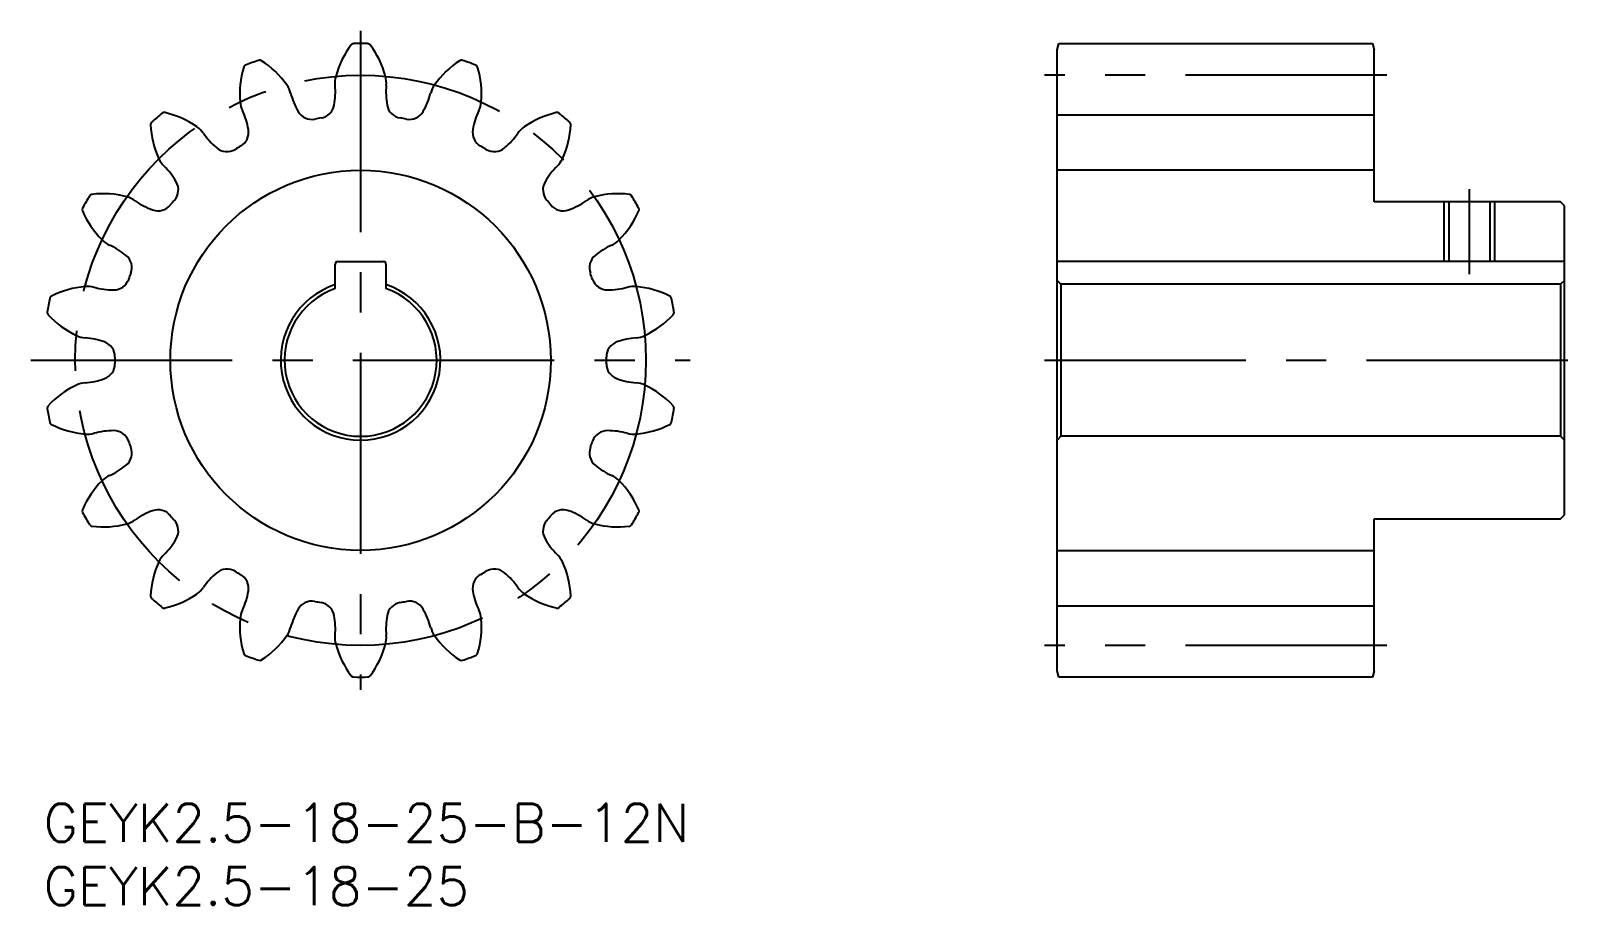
# Model space of a CAD drawing. Extents: x -1 to 121, y -8 to 61.
import ezdxf

# ---------------------------------------------------------------- set-up
doc = ezdxf.new("R2010")
doc.units = 0
doc.header["$LTSCALE"] = 0.5
doc.linetypes.add('CENTER', pattern=[50.8, 31.75, -6.35, 6.35, -6.35])
for name, color, linetype in [('MSM_CENTER', 1, 'CENTER'), ('MSM_CONTINUOUS', 7, 'CONTINUOUS'), ('MSM_NARROW', 5, 'CONTINUOUS'), ('MSM_PART_NUMBER', 7, 'CONTINUOUS')]:
    doc.layers.add(name, color=color, linetype=linetype)
doc.styles.get("Standard").update_dxf_attribs({"font": 'txt.shx', "height": 3, "bigfont": 'bigfont.shx'})

msp = doc.modelspace()

# ---------------------------------------------------------------- linework, layer by layer
at = {"layer": 'MSM_CENTER'}
for p, q in [((25.05, 61), (25.05, 9)), ((105.98, 57.5), (78.98, 57.5)), ((112.48, 48.5), (112.48, 41.8)), ((-0.95, 35), (51.05, 35)), ((78.98, 35), (120.98, 35)), ((105.98, 12.5), (78.98, 12.5))]:
    msp.add_line(p, q, dxfattribs=at)
msp.add_circle((25.05, 35), 22.5, dxfattribs=at)
at = {"layer": 'MSM_CONTINUOUS'}
for p, q in [((79.98, 59.5), (80.11, 60)), ((80.11, 60), (104.85, 60)), ((104.85, 60), (104.98, 59.5)), ((79.98, 10.5), (79.98, 59.5)), ((104.98, 47.5), (104.98, 59.5)), ((79.98, 54.37), (104.98, 54.37)), ((104.98, 50), (79.98, 50)), ((119.68, 47.5), (104.98, 47.5)), ((110.86, 47.5), (110.86, 42.8)), ((114.1, 47.5), (114.1, 42.8)), ((119.98, 47.2), (119.68, 47.5)), ((119.98, 22.8), (119.98, 47.2)), ((23.25, 42.8), (26.85, 42.8)), ((119.98, 42.8), (79.98, 42.8)), ((23.05, 40.66), (23.05, 42.6)), ((27.05, 42.6), (27.05, 40.66)), ((80.28, 41), (79.98, 41.3)), ((119.68, 41), (80.28, 41)), ((80.28, 41), (80.28, 29)), ((119.98, 41.3), (119.68, 41)), ((119.68, 41), (119.68, 29)), ((80.28, 29), (79.98, 28.7)), ((119.68, 29), (80.28, 29)), ((119.98, 28.7), (119.68, 29)), ((104.98, 10.5), (104.98, 22.5)), ((104.98, 22.5), (119.68, 22.5)), ((119.68, 22.5), (119.98, 22.8)), ((79.98, 20), (104.98, 20)), ((79.98, 15.62), (104.98, 15.62)), ((80.11, 10), (79.98, 10.5)), ((104.85, 10), (80.11, 10)), ((104.98, 10.5), (104.85, 10))]:
    msp.add_line(p, q, dxfattribs=at)
msp.add_circle((25.05, 35), 15, dxfattribs=at)
for centre, radius, start, end in [((30.05, 55.55), 7.2, 142.8924, 165), ((24.5, 59.74), 0.25, 91.2711, 142.8925), ((25.05, 35), 25, 88.729, 91.271), ((25.6, 59.74), 0.25, 37.1076, 88.729), ((20.06, 55.55), 7.2, 15, 37.1076), ((25.05, 35), 25, 108.729, 111.271), ((17.11, 58.44), 0.25, 57.1076, 108.729), ((13.33, 52.6), 7.2, 35, 57.1076), ((36.77, 52.6), 7.2, 122.8924, 145), ((33, 58.44), 0.25, 71.2711, 122.8925), ((25.05, 35), 25, 68.729, 71.271), ((22.72, 56.02), 7.2, 162.8924, 185), ((16.07, 58.06), 0.25, 111.2711, 162.8925), ((25.05, 56.89), 2.03, 165, 185.2201), ((25.05, 56.89), 2.03, 354.7799, 15), ((34.03, 58.06), 0.25, 17.1076, 68.729), ((27.39, 56.02), 7.2, 355, 17.1076), ((17.57, 55.57), 2.03, 14.7799, 35), ((17.06, 56.16), 6, 350.2858, 5.2201), ((33.05, 56.16), 6, 174.7799, 189.7142), ((32.54, 55.57), 2.03, 145, 165.2201), ((17.57, 55.57), 2.03, 185, 205.2201), ((25.33, 57.62), 6, 194.7799, 209.7142), ((21.74, 55.36), 1.25, 279.2491, 350.2858), ((28.37, 55.36), 1.25, 189.7142, 260.7509), ((24.77, 57.62), 6, 330.2858, 345.2201), ((32.54, 55.57), 2.03, 334.7799, 355), ((8.73, 53.6), 0.25, 131.271, 182.8925), ((25.05, 35), 25, 128.729, 131.271), ((9.57, 54.31), 0.25, 77.1076, 128.729), ((8.02, 47.53), 7.2, 55, 77.1076), ((10.3, 52.15), 6, 10.2858, 25.2201), ((21.2, 55.26), 1.25, 209.7142, 280.7509), ((25.05, 35), 19.38, 99.2491, 100.7509), ((25.05, 35), 19.38, 79.2491, 80.7509), ((28.9, 55.26), 1.25, 259.2491, 330.2858), ((39.8, 52.15), 6, 154.7799, 169.7142), ((42.09, 47.53), 7.2, 102.8924, 125), ((40.54, 54.31), 0.25, 51.2711, 102.8925), ((25.05, 35), 25, 48.729, 51.271), ((41.38, 53.6), 0.25, 357.1076, 48.729), ((15.67, 53.95), 7.2, 182.8924, 205), ((10.98, 51.77), 2.03, 34.7799, 55), ((17.58, 56.35), 6, 214.7799, 229.7142), ((14.97, 53), 1.25, 299.2491, 10.2858), ((35.13, 53), 1.25, 169.7142, 240.7509), ((32.53, 56.35), 6, 310.2858, 325.2201), ((39.12, 51.77), 2.03, 125, 145.2201), ((34.44, 53.95), 7.2, 335, 357.1076), ((14.51, 52.72), 1.25, 229.7142, 300.7509), ((25.05, 35), 19.37, 119.2491, 120.7509), ((25.05, 35), 19.37, 59.2491, 60.7509), ((35.6, 52.72), 1.25, 239.2491, 310.2858), ((10.98, 51.77), 2.03, 205, 225.2201), ((5.33, 46.07), 6, 30.2858, 45.2201), ((44.78, 46.07), 6, 134.7799, 149.7142), ((39.12, 51.77), 2.03, 314.7799, 335), ((9.43, 48.46), 1.25, 319.2491, 30.2858), ((40.68, 48.46), 1.25, 149.7142, 220.7509), ((25.05, 35), 25, 148.729, 151.271), ((3.9, 47.85), 0.25, 97.1076, 148.729), ((4.76, 40.95), 7.2, 75, 97.1076), ((6.1, 45.94), 2.03, 54.7799, 75), ((10.73, 52.5), 6, 234.7799, 249.7142), ((25.05, 35), 19.38, 139.2491, 140.7509), ((25.05, 35), 19.37, 39.2491, 40.7509), ((39.38, 52.5), 6, 290.2858, 305.2201), ((44.01, 45.94), 2.03, 105, 125.2201), ((45.35, 40.95), 7.2, 82.8924, 105), ((46.21, 47.85), 0.25, 31.271, 82.8925), ((25.05, 35), 25, 28.729, 31.271), ((3.35, 46.9), 0.25, 151.271, 202.8925), ((9.75, 49.6), 7.2, 202.8924, 225), ((9.08, 48.05), 1.25, 249.7142, 320.7509), ((41.02, 48.05), 1.25, 219.2491, 290.2858), ((40.35, 49.6), 7.2, 315, 337.1076), ((46.76, 46.9), 0.25, 337.1076, 28.729), ((6.1, 45.94), 2.03, 225, 245.2201), ((2.73, 38.65), 6, 50.2858, 65.2201), ((47.37, 38.65), 6, 114.7799, 129.7142), ((44.01, 45.94), 2.03, 294.7799, 315), ((5.77, 42.31), 1.25, 339.2491, 50.2858), ((23.25, 42.6), 0.2, 90, 180), ((26.85, 42.6), 0.2, 0, 90), ((44.34, 42.31), 1.25, 129.7142, 200.7509), ((25.05, 35), 19.38, 159.2491, 160.7509), ((25.05, 35), 19.37, 19.2491, 20.7509), ((3.95, 33.65), 7.2, 95, 117.1076), ((3.5, 38.8), 2.03, 74.7799, 95), ((5.6, 46.55), 6, 254.7799, 269.7142), ((5.58, 41.8), 1.25, 269.7142, 340.7509), ((25.05, 35), 6.3, 108.5094, 71.4906), ((25.05, 35), 6, 109.4712, 70.5288), ((44.52, 41.8), 1.25, 199.2491, 270.2858), ((44.5, 46.55), 6, 270.2858, 285.2201), ((46.61, 38.8), 2.03, 85, 105.2201), ((46.16, 33.65), 7.2, 62.8924, 85), ((25.05, 35), 25, 168.729, 171.271), ((0.78, 39.84), 0.25, 117.1076, 168.729), ((49.32, 39.84), 0.25, 11.271, 62.8925), ((25.05, 35), 25, 8.729, 11.271), ((0.59, 38.76), 0.25, 171.271, 222.8925), ((5.68, 43.49), 7.2, 222.8924, 245), ((44.42, 43.49), 7.2, 295, 317.1076), ((49.52, 38.76), 0.25, 317.1076, 8.729), ((3.5, 38.8), 2.03, 245, 265.2201), ((2.83, 30.8), 6, 70.2858, 85.2201), ((47.28, 30.8), 6, 94.7799, 109.7142), ((46.61, 38.8), 2.03, 274.7799, 295), ((4.43, 35.27), 1.25, 359.2491, 70.2858), ((45.68, 35.27), 1.25, 109.7142, 180.7509), ((4.43, 34.73), 1.25, 289.7142, 0.7509), ((25.05, 35), 19.38, 179.2491, 180.7509), ((25.05, 35), 19.38, 359.2491, 0.7509), ((45.68, 34.73), 1.25, 179.2491, 250.2858), ((5.68, 26.51), 7.2, 115, 137.1076), ((3.5, 31.2), 2.03, 94.7799, 115), ((2.83, 39.2), 6, 274.7799, 289.7142), ((47.28, 39.2), 6, 250.2858, 265.2201), ((46.61, 31.2), 2.03, 65, 85.2201), ((44.42, 26.51), 7.2, 42.8924, 65), ((0.59, 31.24), 0.25, 137.1076, 188.729), ((25.05, 35), 25, 188.729, 191.271), ((25.05, 35), 25, 348.729, 351.271), ((49.52, 31.24), 0.25, 351.271, 42.8925), ((0.78, 30.16), 0.25, 191.271, 242.8925), ((3.95, 36.35), 7.2, 242.8924, 265), ((5.6, 23.45), 6, 90.2858, 105.2201), ((5.58, 28.2), 1.25, 19.2491, 90.2858), ((44.52, 28.2), 1.25, 89.7142, 160.7509), ((44.5, 23.45), 6, 74.7799, 89.7142), ((46.16, 36.35), 7.2, 275, 297.1076), ((49.32, 30.16), 0.25, 297.1076, 348.729), ((3.5, 31.2), 2.03, 265, 285.2201), ((5.77, 27.69), 1.25, 309.7142, 20.7509), ((25.05, 35), 19.38, 199.2491, 200.7509), ((44.34, 27.69), 1.25, 159.2491, 230.2858), ((25.05, 35), 19.38, 339.2491, 340.7509), ((46.61, 31.2), 2.03, 254.7799, 275), ((6.1, 24.06), 2.03, 114.7799, 135), ((2.73, 31.35), 6, 294.7799, 309.7142), ((47.37, 31.35), 6, 230.2858, 245.2201), ((44.01, 24.06), 2.03, 45, 65.2201), ((9.75, 20.4), 7.2, 135, 157.1076), ((40.35, 20.4), 7.2, 22.8924, 45), ((3.35, 23.1), 0.25, 157.1076, 208.729), ((9.08, 21.95), 1.25, 39.2491, 110.2858), ((41.02, 21.95), 1.25, 69.7142, 140.7509), ((46.76, 23.1), 0.25, 331.271, 22.8925), ((25.05, 35), 25, 208.729, 211.271), ((3.9, 22.15), 0.25, 211.271, 262.8925), ((4.76, 29.05), 7.2, 262.8924, 285), ((6.1, 24.06), 2.03, 285, 305.2201), ((10.73, 17.5), 6, 110.2858, 125.2201), ((25.05, 35), 19.38, 219.2491, 220.7509), ((9.43, 21.54), 1.25, 329.7142, 40.7509), ((40.68, 21.54), 1.25, 139.2491, 210.2858), ((25.05, 35), 19.37, 319.2491, 320.7509), ((39.38, 17.5), 6, 54.7799, 69.7142), ((44.01, 24.06), 2.03, 234.7799, 255), ((45.35, 29.05), 7.2, 255, 277.1076), ((46.21, 22.15), 0.25, 277.1076, 328.729), ((25.05, 35), 25, 328.729, 331.271), ((5.33, 23.93), 6, 314.7799, 329.7142), ((44.78, 23.93), 6, 210.2858, 225.2201), ((10.98, 18.23), 2.03, 134.7799, 155), ((39.12, 18.23), 2.03, 25, 45.2201), ((15.67, 16.05), 7.2, 155, 177.1076), ((14.51, 17.27), 1.25, 59.2491, 130.2858), ((25.05, 35), 19.38, 239.2491, 240.7509), ((25.05, 35), 19.38, 299.2491, 300.7509), ((35.6, 17.27), 1.25, 49.7142, 120.7509), ((34.44, 16.05), 7.2, 2.8924, 25), ((10.98, 18.23), 2.03, 305, 325.2201), ((17.58, 13.65), 6, 130.2858, 145.2201), ((14.97, 17), 1.25, 349.7142, 60.7509), ((35.13, 17), 1.25, 119.2491, 190.2858), ((32.53, 13.65), 6, 34.7799, 49.7142), ((39.12, 18.23), 2.03, 214.7799, 235), ((8.73, 16.4), 0.25, 177.1076, 228.729), ((25.05, 35), 25, 228.729, 231.271), ((8.02, 22.47), 7.2, 282.8924, 305), ((10.3, 17.85), 6, 334.7799, 349.7142), ((21.2, 14.74), 1.25, 79.2491, 150.2858), ((25.05, 35), 19.37, 259.2491, 260.7509), ((21.74, 14.64), 1.25, 9.7142, 80.7509), ((28.37, 14.64), 1.25, 99.2491, 170.2858), ((25.05, 35), 19.37, 279.2491, 280.7509), ((28.9, 14.74), 1.25, 29.7142, 100.7509), ((39.8, 17.85), 6, 190.2858, 205.2201), ((42.09, 22.47), 7.2, 235, 257.1076), ((25.05, 35), 25, 308.729, 311.271), ((41.38, 16.4), 0.25, 311.271, 2.8925), ((9.57, 15.69), 0.25, 231.271, 282.8925), ((17.57, 14.43), 2.03, 154.7799, 175), ((25.33, 12.38), 6, 150.2858, 165.2201), ((17.06, 13.84), 6, 354.7799, 9.7142), ((33.05, 13.84), 6, 170.2858, 185.2201), ((24.77, 12.38), 6, 14.7799, 29.7142), ((32.54, 14.43), 2.03, 5, 25.2201), ((40.54, 15.69), 0.25, 257.1076, 308.729), ((22.72, 13.98), 7.2, 175, 197.1076), ((17.57, 14.43), 2.03, 325, 345.2201), ((32.54, 14.43), 2.03, 194.7799, 215), ((27.39, 13.98), 7.2, 342.8924, 5), ((13.33, 17.4), 7.2, 302.8924, 325), ((25.05, 13.11), 2.03, 174.7799, 195), ((30.05, 14.45), 7.2, 195, 217.1076), ((20.06, 14.45), 7.2, 322.8924, 345), ((25.05, 13.11), 2.03, 345, 5.2201), ((36.77, 17.4), 7.2, 215, 237.1076), ((16.07, 11.94), 0.25, 197.1076, 248.729), ((25.05, 35), 25, 248.729, 251.271), ((17.11, 11.56), 0.25, 251.271, 302.8925), ((33, 11.56), 0.25, 237.1076, 288.729), ((25.05, 35), 25, 288.729, 291.271), ((34.03, 11.94), 0.25, 291.271, 342.8925), ((24.5, 10.26), 0.25, 217.1076, 268.729), ((25.05, 35), 25, 268.729, 271.271), ((25.6, 10.26), 0.25, 271.271, 322.8925)]:
    msp.add_arc(centre, radius, start, end, dxfattribs=at)
at = {"layer": 'MSM_NARROW'}
for p, q in [((110.48, 47.5), (110.48, 42.8)), ((114.48, 47.5), (114.48, 42.8))]:
    msp.add_line(p, q, dxfattribs=at)

# ---------------------------------------------------------------- texts
at = {"layer": 'MSM_PART_NUMBER', "linetype": 'CONTINUOUS'}
for s, p in [('GEYK2.5-18-25-B-12N', (0.05, -3)), ('GEYK2.5-18-25', (0.05, -8))]:
    msp.add_text(s, height=3, dxfattribs=at).set_placement(p)

doc.saveas('drawing.dxf')
